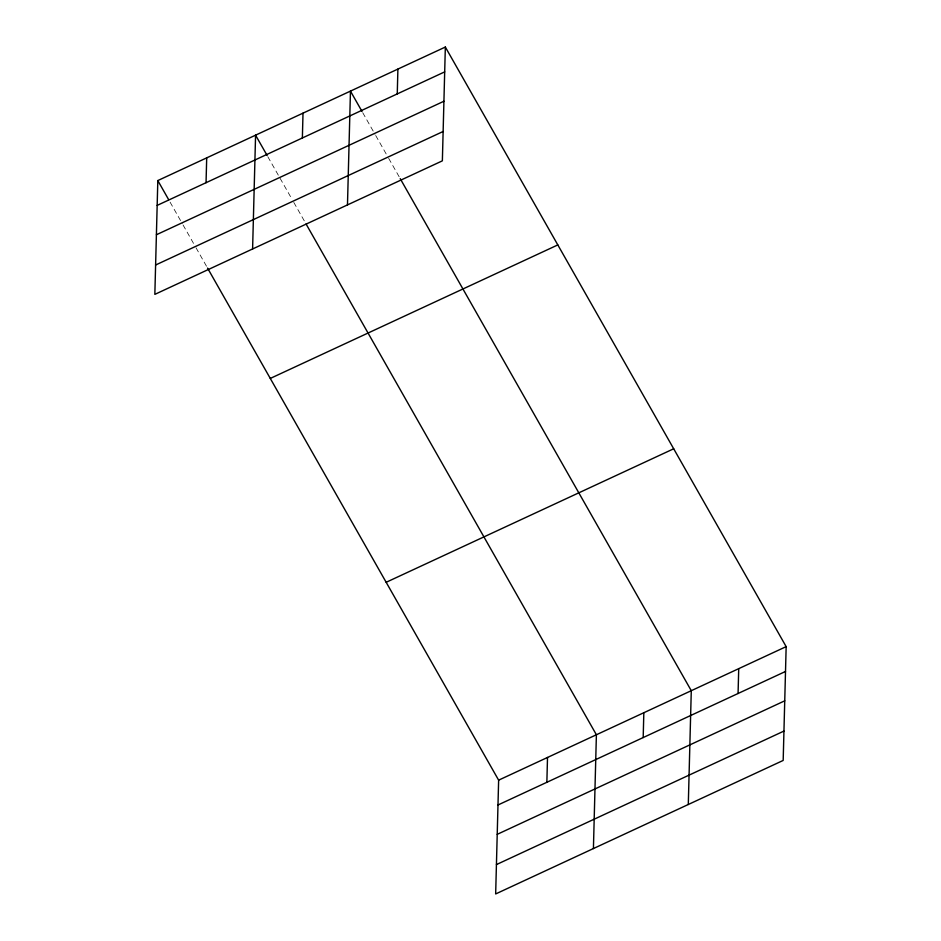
<?xml version="1.0" encoding="UTF-8"?>
<svg xmlns="http://www.w3.org/2000/svg" width="941" height="941" viewBox="0 0 941 941"><rect width="100%" height="100%" fill="white"/><g stroke="black" fill="none" stroke-linecap="round" stroke-linejoin="round"><path stroke-width="0.71" stroke-dasharray="4.71 3.53" d="M362.72 112.673L374.977 134.234M375.694 135.504L387.233 155.794M388.668 158.335L399.49 177.355M267.832 156.735L291.628 198.586M293.792 202.397L305.319 222.688M170.074 202.127L182.331 223.687M183.048 224.958L194.587 245.26M196.022 247.789L206.844 266.821"/><path stroke-width="1.41" d="M157.817 180.566L154.842 294.368L442.364 160.84L445.34 47.05L157.817 180.566L168.627 199.598M206.044 182.707L206.702 157.876M252.6 248.965L255.576 135.175L267.115 155.465M302.367 137.974L303.014 113.143M347.476 204.903L350.464 91.112L361.991 111.403M397.255 93.912L397.902 69.081M207.561 268.091L498.636 780.16L495.66 893.95L783.183 760.434L786.158 646.632L445.34 47.05M546.862 782.289L547.509 757.458M593.418 848.559L596.394 734.756L306.048 223.958M643.185 737.556L643.832 712.725M688.294 804.496L691.282 690.694L400.207 178.625M738.073 693.493L738.72 668.663M157.171 205.397L444.693 71.881M156.394 234.756L443.929 101.24M155.606 265.009L443.14 131.481M270.29 378.435L557.813 244.919M386.163 582.291L673.697 448.775M498.636 780.16L786.158 646.632M497.989 804.99L785.512 671.462M497.213 834.349L784.747 700.822M496.425 864.591L783.947 731.075"/></g></svg>
